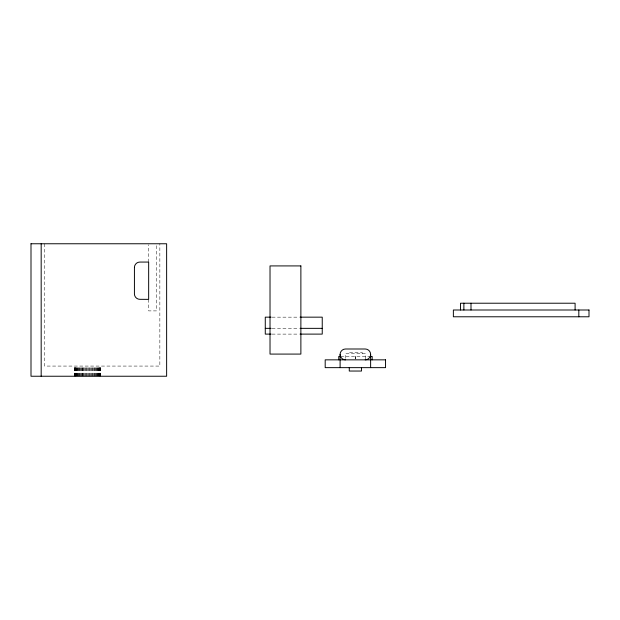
<?xml version="1.0" encoding="UTF-8"?>
<svg xmlns="http://www.w3.org/2000/svg" width="620" height="620" viewBox="0 0 620 620"><rect width="100%" height="100%" fill="white"/><g stroke="black" fill="none" stroke-linecap="round" stroke-linejoin="round"><path stroke-width="0.46" stroke-dasharray="3.1 2.33" d="M44.562 243.761L44.562 366.071L159.851 366.071L159.851 243.761M74.702 376.239L74.702 366.071M74.749 376.239L74.749 366.071M74.834 376.239L74.834 366.071M74.974 376.239L74.974 366.071M75.152 376.239L75.152 366.071M75.377 376.239L75.377 366.071M75.64 376.239L75.64 366.071M75.95 376.239L75.95 366.071M76.299 376.239L76.299 366.071M76.686 376.239L76.686 366.071M77.112 376.239L77.112 366.071M77.578 376.239L77.578 366.071M78.073 376.239L78.073 366.071M78.608 376.239L78.608 366.071M79.166 376.239L79.166 366.071M79.763 376.239L79.763 366.071M80.383 376.239L80.383 366.071M81.026 376.239L81.026 366.071M81.701 376.239L81.701 366.071M82.39 376.239L82.39 366.071M82.499 376.239L82.499 366.071M83.096 376.239L83.096 366.071M83.816 376.239L83.816 366.071M84.552 376.239L84.552 366.071M85.304 376.239L85.304 366.071M86.056 376.239L86.056 366.071M86.816 376.239L86.816 366.071M87.583 376.239L87.583 366.071M88.342 376.239L88.342 366.071M89.102 376.239L89.102 366.071M89.861 376.239L89.861 366.071M90.605 376.239L90.605 366.071M91.341 376.239L91.341 366.071M92.07 376.239L92.07 366.071M92.667 376.239L92.775 366.071M93.465 376.239L93.465 366.071M94.132 376.239L94.132 366.071M94.782 376.239L94.782 366.071M95.403 376.239L95.403 366.071M95.992 376.239L95.992 366.071M96.557 376.239L96.557 366.071M97.092 376.239L97.092 366.071M97.588 376.239L97.588 366.071M98.053 376.239L98.053 366.071M98.479 376.239L98.479 366.071M98.867 376.239L98.867 366.071M99.216 376.239L99.216 366.071M99.525 376.239L99.525 366.071M99.789 376.239L99.789 366.071M100.014 376.239L100.014 366.071M100.192 376.239L100.192 366.071M100.324 376.239L100.324 366.071M100.417 376.239L100.463 366.071M148.66 299.367L148.66 310.899L156.465 310.899L156.465 244.714M148.66 262.066L148.66 244.722M272.033 317.161L299.065 317.161M272.033 328.352L299.065 328.352M272.033 334.11L299.065 334.11M340.605 356.454L370.287 356.454M365.544 358.972L365.544 353.741L345.201 353.741L345.201 358.972M362.15 353.741L362.15 352.385L348.587 352.385L348.587 353.741M355.547 356.454L355.547 358.996M355.369 356.454L355.369 358.996"/><path stroke-width="0.93" d="M41.176 376.239L41.176 243.761M271.064 317.161L265.275 317.161L265.275 334.11L271.064 334.11M300.034 317.161L322.237 317.161L322.237 334.11L300.034 334.11M265.275 328.352L271.064 328.352M300.034 328.352L322.237 328.352M340.628 356.454L338.76 356.454L338.76 359.848M370.287 356.454L372.155 356.454L372.155 359.848M578.824 310L578.824 316.781M575.096 310L575.096 303.219L460.489 303.219L460.489 310M470.999 303.219L470.999 310M463.876 303.219L463.876 310M340.109 367.644L340.109 354.423A5.425 5.425 0 0 1 345.534 348.998L365.203 348.998A5.425 5.425 0 0 1 370.628 354.423L370.628 367.644M361.476 367.644L361.476 371.039L349.269 371.039L349.269 367.644M345.534 359.848A5.425 5.425 0 0 1 340.109 354.423M370.628 354.423A5.425 5.425 0 0 1 365.203 359.848M31 243.761L31 376.239L166.633 376.239L166.633 243.761L31 243.761M134.424 267.491L134.424 293.896A5.425 5.425 0 0 0 139.849 299.321L148.66 299.367L148.66 262.066L139.849 262.066A5.425 5.425 0 0 0 134.424 267.491M300.878 265.918L270.018 265.918L270.018 354.082L300.878 354.082L300.878 265.918M589 310L453.367 310L453.367 316.781L589 316.781L589 310M385.547 359.848L325.19 359.848L325.19 367.644L385.547 367.644L385.547 359.848"/></g></svg>
